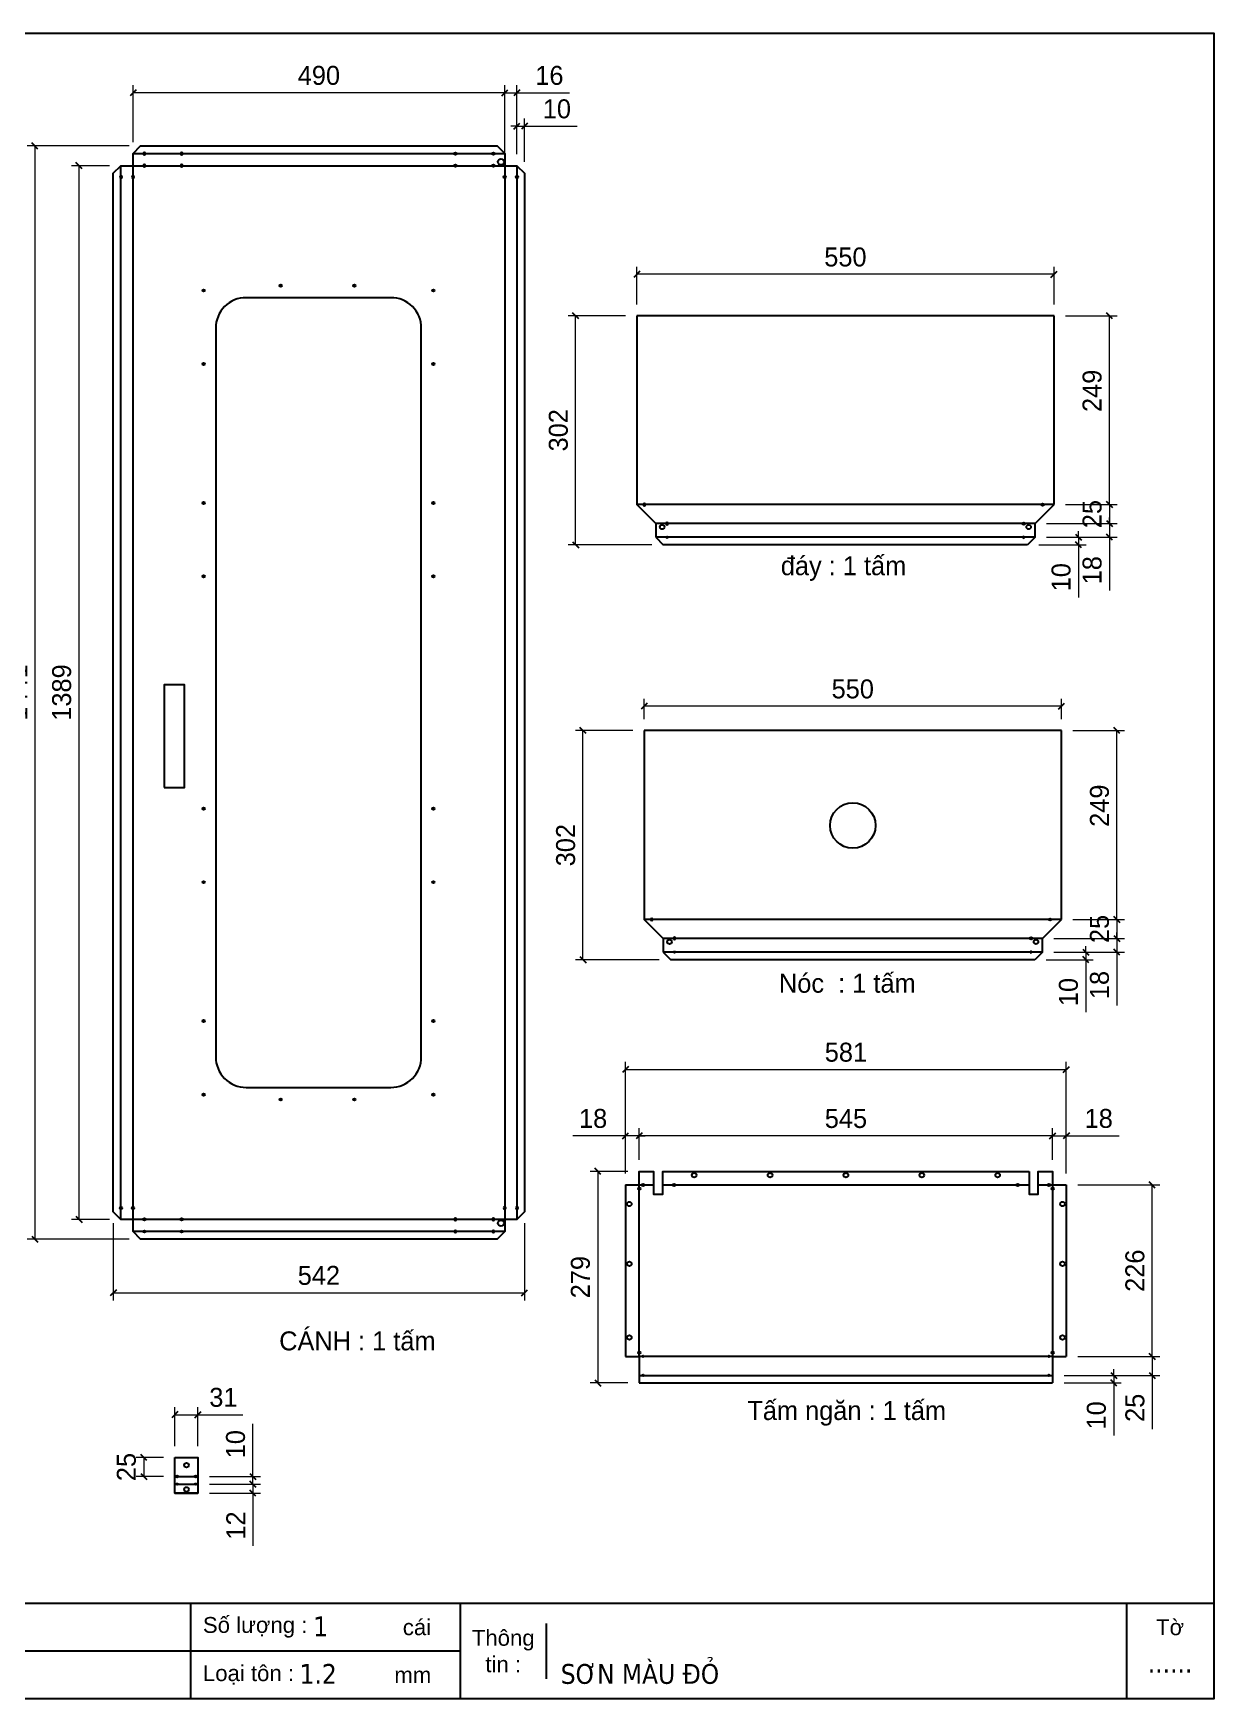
# Model space of a CAD drawing. Header units: millimetres. Extents: x 0 to 3105, y 0 to 2195.
# Drawn here: x 1549 to 3105, y 0 to 2195 of the extents above; entities that cross this region are included whole.
import ezdxf
from ezdxf.enums import TextEntityAlignment as Align

# ---------------------------------------------------------------- set-up
doc = ezdxf.new("R2010")
doc.units = ezdxf.units.MM
doc.layers.add('CNC', color=7, linetype='Continuous')
doc.layers.add('DIM', color=253, linetype='Continuous')
doc.styles.add('Arial', font='arial.ttf')
doc.styles.add('Tahoma (Input Text)', font='tahoma.ttf')
doc.dimstyles.new('Dim-25', dxfattribs={"dimtxt": 25, "dimasz": 8, "dimexe": 10, "dimexo": 15, "dimgap": 10, "dimtad": 1, "dimdec": 0, "dimtxsty": 'Standard', "dimblk": 'OBLIQUE', "dimcen": 10, "dimclrd": 5, "dimclre": 5, "dimclrt": 3, "dimazin": 3, "dimtfac": 1, "dimtdec": 0, "dimtmove": 0, "dimatfit": 3, "dimldrblk": 'OBLIQUE', "dimlwd": 9, "dimlwe": 9})

# ---------------------------------------------------------------- blocks, each defined once
blk = doc.blocks.new('*D13')
at = {"color": 0, "linetype": 'ByBlock', "lineweight": -2}
for p, q in [((2358.2, 1312.3), (2350.2, 1304.3)), ((2900.2, 1304.3), (2908.2, 1312.3))]:
    blk.add_line(p, q, dxfattribs=at)
at = {"layer": 'Defpoints', "color": 0, "transparency": 16777216}
for p in [(2354.2, 1308.3), (2354.2, 1276.2), (2904.2, 1276.2)]:
    blk.add_point(p, dxfattribs=at)
at = {"layer": 'DIM', "color": 5, "lineweight": 9, "transparency": 16777216}
for p, q in [((2354.2, 1291.2), (2354.2, 1318.3)), ((2904.2, 1291.2), (2904.2, 1318.3)), ((2904.2, 1308.3), (2354.2, 1308.3))]:
    blk.add_line(p, q, dxfattribs=at)
at = {"layer": 'DIM', "color": 3, "transparency": 16777216, "insert": (2629.2, 1331), "char_height": 25, "attachment_point": 5}
blk.add_mtext('550', dxfattribs=at)
blk = doc.blocks.new('_Oblique')
at = {"color": 0, "linetype": 'ByBlock', "lineweight": -2}
blk.add_line((-0.5, -0.5), (0.5, 0.5), dxfattribs=at)
blk = doc.blocks.new('*D14')
at = {"color": 0, "linetype": 'ByBlock', "lineweight": -2}
for p, q in [((2981.3, 1272.2), (2973.3, 1280.2)), ((2973.3, 1031.2), (2981.3, 1023.2))]:
    blk.add_line(p, q, dxfattribs=at)
at = {"layer": 'Defpoints', "color": 0, "transparency": 16777216}
for p in [(2904.2, 1276.2), (2977.3, 1276.2), (2904.2, 1027.2)]:
    blk.add_point(p, dxfattribs=at)
at = {"layer": 'DIM', "color": 5, "lineweight": 9, "transparency": 16777216}
for p, q in [((2919.2, 1276.2), (2987.3, 1276.2)), ((2977.3, 1027.2), (2977.3, 1276.2)), ((2919.2, 1027.2), (2987.3, 1027.2))]:
    blk.add_line(p, q, dxfattribs=at)
at = {"layer": 'DIM', "color": 3, "transparency": 16777216, "insert": (2954.5, 1177.2), "char_height": 25, "attachment_point": 5, "rotation": 90}
blk.add_mtext('249', dxfattribs=at)
blk = doc.blocks.new('*D15')
at = {"color": 0, "linetype": 'ByBlock', "lineweight": -2}
for p, q in [((2277.6, 1272.2), (2269.6, 1280.2)), ((2269.6, 978.2), (2277.6, 970.2))]:
    blk.add_line(p, q, dxfattribs=at)
at = {"layer": 'Defpoints', "color": 0, "transparency": 16777216}
for p in [(2273.6, 1276.2), (2354.2, 1276.2), (2389.2, 974.2)]:
    blk.add_point(p, dxfattribs=at)
at = {"layer": 'DIM', "color": 5, "lineweight": 9, "transparency": 16777216}
for p, q in [((2339.2, 1276.2), (2263.6, 1276.2)), ((2273.6, 974.2), (2273.6, 1276.2)), ((2374.2, 974.2), (2263.6, 974.2))]:
    blk.add_line(p, q, dxfattribs=at)
at = {"layer": 'DIM', "color": 3, "transparency": 16777216, "insert": (2250.8, 1125.2), "char_height": 25, "attachment_point": 5, "rotation": 90}
blk.add_mtext('302', dxfattribs=at)
blk = doc.blocks.new('*D16')
at = {"color": 0, "linetype": 'ByBlock', "lineweight": -2}
for p, q in [((2981.3, 1023.2), (2973.3, 1031.2)), ((2973.3, 1006.2), (2981.3, 998.2))]:
    blk.add_line(p, q, dxfattribs=at)
at = {"layer": 'Defpoints', "color": 0, "transparency": 16777216}
for p in [(2904.2, 1027.2), (2879.2, 1002.2), (2977.3, 1002.2)]:
    blk.add_point(p, dxfattribs=at)
at = {"layer": 'DIM', "color": 5, "lineweight": 9, "transparency": 16777216}
for p, q in [((2919.2, 1027.2), (2987.3, 1027.2)), ((2977.3, 1027.2), (2977.3, 1002.2)), ((2894.2, 1002.2), (2987.3, 1002.2))]:
    blk.add_line(p, q, dxfattribs=at)
at = {"layer": 'DIM', "color": 3, "transparency": 16777216, "insert": (2954.5, 1014.7), "char_height": 25, "attachment_point": 5, "rotation": 90}
blk.add_mtext('25', dxfattribs=at)
blk = doc.blocks.new('*D17')
at = {"color": 0, "linetype": 'ByBlock', "lineweight": -2}
for p, q in [((2973.3, 1006.2), (2981.3, 998.2)), ((2981.3, 980.2), (2973.3, 988.2))]:
    blk.add_line(p, q, dxfattribs=at)
at = {"layer": 'Defpoints', "color": 0, "transparency": 16777216}
for p in [(2879.2, 1002.2), (2879.2, 984.2), (2977.3, 984.2)]:
    blk.add_point(p, dxfattribs=at)
at = {"layer": 'DIM', "color": 5, "lineweight": 9, "transparency": 16777216}
for p, q in [((2977.3, 1002.2), (2977.3, 1010.2)), ((2894.2, 1002.2), (2987.3, 1002.2)), ((2977.3, 1002.2), (2977.3, 984.2)), ((2894.2, 984.2), (2987.3, 984.2)), ((2977.3, 984.2), (2977.3, 914))]:
    blk.add_line(p, q, dxfattribs=at)
at = {"layer": 'DIM', "color": 3, "transparency": 16777216, "insert": (2954.5, 940.8), "char_height": 25, "attachment_point": 5, "rotation": 90}
blk.add_mtext('18', dxfattribs=at)
blk = doc.blocks.new('*D18')
at = {"color": 0, "linetype": 'ByBlock', "lineweight": -2}
for p, q in [((2932.3, 988.2), (2940.3, 980.2)), ((2940.3, 970.2), (2932.3, 978.2))]:
    blk.add_line(p, q, dxfattribs=at)
at = {"layer": 'Defpoints', "color": 0, "transparency": 16777216}
for p in [(2869.2, 974.2), (2879.2, 984.2), (2936.3, 974.2)]:
    blk.add_point(p, dxfattribs=at)
at = {"layer": 'DIM', "color": 5, "lineweight": 9, "transparency": 16777216}
for p, q in [((2936.3, 984.2), (2936.3, 992.2)), ((2884.2, 974.2), (2946.3, 974.2)), ((2894.2, 984.2), (2946.3, 984.2)), ((2936.3, 984.2), (2936.3, 974.2)), ((2936.3, 974.2), (2936.3, 904.9))]:
    blk.add_line(p, q, dxfattribs=at)
at = {"layer": 'DIM', "color": 3, "transparency": 16777216, "insert": (2913.6, 931.6), "char_height": 25, "attachment_point": 5, "rotation": 90}
blk.add_mtext('10', dxfattribs=at)
blk = doc.blocks.new('f3daunguoc')
at = {"layer": 'CNC', "color": 2, "lineweight": -3}
blk.add_circle((0, 0), 1.5, dxfattribs=at)
blk = doc.blocks.new('f2dauxuoi')
at = {"layer": 'CNC', "color": 2, "lineweight": -3}
blk.add_circle((0, 0), 1, dxfattribs=at)
blk = doc.blocks.new('*D20')
at = {"color": 0, "linetype": 'ByBlock', "lineweight": -2}
for p, q in [((2348.5, 1881.7), (2340.5, 1873.7)), ((2890.5, 1873.7), (2898.5, 1881.7))]:
    blk.add_line(p, q, dxfattribs=at)
at = {"layer": 'Defpoints', "color": 0, "transparency": 16777216}
for p in [(2344.5, 1877.7), (2344.5, 1823.1), (2894.5, 1823.1)]:
    blk.add_point(p, dxfattribs=at)
at = {"layer": 'DIM', "color": 5, "lineweight": 9, "transparency": 16777216}
for p, q in [((2344.5, 1838.1), (2344.5, 1887.7)), ((2894.5, 1877.7), (2344.5, 1877.7)), ((2894.5, 1838.1), (2894.5, 1887.7))]:
    blk.add_line(p, q, dxfattribs=at)
at = {"layer": 'DIM', "color": 3, "transparency": 16777216, "insert": (2619.5, 1900.4), "char_height": 25, "attachment_point": 5}
blk.add_mtext('550', dxfattribs=at)
blk = doc.blocks.new('*D21')
at = {"color": 0, "linetype": 'ByBlock', "lineweight": -2}
for p, q in [((2971.6, 1819.1), (2963.6, 1827.1)), ((2963.6, 1578.1), (2971.6, 1570.1))]:
    blk.add_line(p, q, dxfattribs=at)
at = {"layer": 'Defpoints', "color": 0, "transparency": 16777216}
for p in [(2894.5, 1823.1), (2967.6, 1823.1), (2894.5, 1574.1)]:
    blk.add_point(p, dxfattribs=at)
at = {"layer": 'DIM', "color": 5, "lineweight": 9, "transparency": 16777216}
for p, q in [((2909.5, 1823.1), (2977.6, 1823.1)), ((2967.6, 1574.1), (2967.6, 1823.1)), ((2909.5, 1574.1), (2977.6, 1574.1))]:
    blk.add_line(p, q, dxfattribs=at)
at = {"layer": 'DIM', "color": 3, "transparency": 16777216, "insert": (2944.8, 1724.1), "char_height": 25, "attachment_point": 5, "rotation": 90}
blk.add_mtext('249', dxfattribs=at)
blk = doc.blocks.new('*D22')
at = {"color": 0, "linetype": 'ByBlock', "lineweight": -2}
for p, q in [((2267.9, 1819.1), (2259.9, 1827.1)), ((2259.9, 1525.1), (2267.9, 1517.1))]:
    blk.add_line(p, q, dxfattribs=at)
at = {"layer": 'Defpoints', "color": 0, "transparency": 16777216}
for p in [(2263.9, 1823.1), (2344.5, 1823.1), (2379.5, 1521.1)]:
    blk.add_point(p, dxfattribs=at)
at = {"layer": 'DIM', "color": 5, "lineweight": 9, "transparency": 16777216}
for p, q in [((2329.5, 1823.1), (2253.9, 1823.1)), ((2263.9, 1521.1), (2263.9, 1823.1)), ((2364.5, 1521.1), (2253.9, 1521.1))]:
    blk.add_line(p, q, dxfattribs=at)
at = {"layer": 'DIM', "color": 3, "transparency": 16777216, "insert": (2241.2, 1672.1), "char_height": 25, "attachment_point": 5, "rotation": 90}
blk.add_mtext('302', dxfattribs=at)
blk = doc.blocks.new('*D23')
at = {"color": 0, "linetype": 'ByBlock', "lineweight": -2}
for p, q in [((2971.6, 1570.1), (2963.6, 1578.1)), ((2963.6, 1553.1), (2971.6, 1545.1))]:
    blk.add_line(p, q, dxfattribs=at)
at = {"layer": 'Defpoints', "color": 0, "transparency": 16777216}
for p in [(2894.5, 1574.1), (2869.5, 1549.1), (2967.6, 1549.1)]:
    blk.add_point(p, dxfattribs=at)
at = {"layer": 'DIM', "color": 5, "lineweight": 9, "transparency": 16777216}
for p, q in [((2909.5, 1574.1), (2977.6, 1574.1)), ((2967.6, 1574.1), (2967.6, 1549.1)), ((2884.5, 1549.1), (2977.6, 1549.1))]:
    blk.add_line(p, q, dxfattribs=at)
at = {"layer": 'DIM', "color": 3, "transparency": 16777216, "insert": (2944.8, 1561.6), "char_height": 25, "attachment_point": 5, "rotation": 90}
blk.add_mtext('25', dxfattribs=at)
blk = doc.blocks.new('*D24')
at = {"color": 0, "linetype": 'ByBlock', "lineweight": -2}
for p, q in [((2963.6, 1553.1), (2971.6, 1545.1)), ((2971.6, 1527.1), (2963.6, 1535.1))]:
    blk.add_line(p, q, dxfattribs=at)
at = {"layer": 'Defpoints', "color": 0, "transparency": 16777216}
for p in [(2869.5, 1549.1), (2869.5, 1531.1), (2967.6, 1531.1)]:
    blk.add_point(p, dxfattribs=at)
at = {"layer": 'DIM', "color": 5, "lineweight": 9, "transparency": 16777216}
for p, q in [((2884.5, 1549.1), (2977.6, 1549.1)), ((2967.6, 1549.1), (2967.6, 1557.1)), ((2967.6, 1549.1), (2967.6, 1531.1)), ((2884.5, 1531.1), (2977.6, 1531.1)), ((2967.6, 1531.1), (2967.6, 1460.9))]:
    blk.add_line(p, q, dxfattribs=at)
at = {"layer": 'DIM', "color": 3, "transparency": 16777216, "insert": (2944.8, 1487.6), "char_height": 25, "attachment_point": 5, "rotation": 90}
blk.add_mtext('18', dxfattribs=at)
blk = doc.blocks.new('*D25')
at = {"color": 0, "linetype": 'ByBlock', "lineweight": -2}
for p, q in [((2922.7, 1535.1), (2930.7, 1527.1)), ((2930.7, 1517.1), (2922.7, 1525.1))]:
    blk.add_line(p, q, dxfattribs=at)
at = {"layer": 'Defpoints', "color": 0, "transparency": 16777216}
for p in [(2859.5, 1521.1), (2869.5, 1531.1), (2926.7, 1521.1)]:
    blk.add_point(p, dxfattribs=at)
at = {"layer": 'DIM', "color": 5, "lineweight": 9, "transparency": 16777216}
for p, q in [((2926.7, 1531.1), (2926.7, 1539.1)), ((2874.5, 1521.1), (2936.7, 1521.1)), ((2884.5, 1531.1), (2936.7, 1531.1)), ((2926.7, 1531.1), (2926.7, 1521.1)), ((2926.7, 1521.1), (2926.7, 1451.7))]:
    blk.add_line(p, q, dxfattribs=at)
at = {"layer": 'DIM', "color": 3, "transparency": 16777216, "insert": (2903.9, 1478.4), "char_height": 25, "attachment_point": 5, "rotation": 90}
blk.add_mtext('10', dxfattribs=at)
blk = doc.blocks.new('*D26')
at = {"color": 0, "linetype": 'ByBlock', "lineweight": -2}
for p, q in [((2888.7, 738), (2896.7, 746)), ((2914.7, 746), (2906.7, 738))]:
    blk.add_line(p, q, dxfattribs=at)
at = {"layer": 'Defpoints', "color": 0, "transparency": 16777216}
for p in [(2910.7, 742), (2892.7, 695.2), (2910.7, 677.2)]:
    blk.add_point(p, dxfattribs=at)
at = {"layer": 'DIM', "color": 5, "lineweight": 9, "transparency": 16777216}
for p, q in [((2892.7, 710.2), (2892.7, 752)), ((2910.7, 692.2), (2910.7, 752)), ((2892.7, 742), (2884.7, 742)), ((2892.7, 742), (2910.7, 742)), ((2910.7, 742), (2980.2, 742))]:
    blk.add_line(p, q, dxfattribs=at)
at = {"layer": 'DIM', "color": 3, "transparency": 16777216, "insert": (2953.4, 764.8), "char_height": 25, "attachment_point": 5}
blk.add_mtext('18', dxfattribs=at)
blk = doc.blocks.new('*D27')
at = {"color": 0, "linetype": 'ByBlock', "lineweight": -2}
for p, q in [((2351.7, 746), (2343.7, 738)), ((2888.7, 738), (2896.7, 746))]:
    blk.add_line(p, q, dxfattribs=at)
at = {"layer": 'Defpoints', "color": 0, "transparency": 16777216}
for p in [(2347.7, 742), (2347.7, 695.2), (2892.7, 695.2)]:
    blk.add_point(p, dxfattribs=at)
at = {"layer": 'DIM', "color": 5, "lineweight": 9, "transparency": 16777216}
for p, q in [((2347.7, 710.2), (2347.7, 752)), ((2892.7, 710.2), (2892.7, 752)), ((2892.7, 742), (2347.7, 742))]:
    blk.add_line(p, q, dxfattribs=at)
at = {"layer": 'DIM', "color": 3, "transparency": 16777216, "insert": (2620.2, 764.7), "char_height": 25, "attachment_point": 5}
blk.add_mtext('545', dxfattribs=at)
blk = doc.blocks.new('*D28')
at = {"color": 0, "linetype": 'ByBlock', "lineweight": -2}
for p, q in [((2325.7, 738), (2333.7, 746)), ((2351.7, 746), (2343.7, 738))]:
    blk.add_line(p, q, dxfattribs=at)
at = {"layer": 'Defpoints', "color": 0, "transparency": 16777216}
for p in [(2329.7, 742), (2347.7, 695.2), (2329.7, 677.2)]:
    blk.add_point(p, dxfattribs=at)
at = {"layer": 'DIM', "color": 5, "lineweight": 9, "transparency": 16777216}
for p, q in [((2329.7, 692.2), (2329.7, 752)), ((2347.7, 710.2), (2347.7, 752)), ((2329.7, 742), (2260.1, 742)), ((2347.7, 742), (2329.7, 742)), ((2347.7, 742), (2355.7, 742))]:
    blk.add_line(p, q, dxfattribs=at)
at = {"layer": 'DIM', "color": 3, "transparency": 16777216, "insert": (2286.9, 764.8), "char_height": 25, "attachment_point": 5}
blk.add_mtext('18', dxfattribs=at)
blk = doc.blocks.new('*D29')
at = {"color": 0, "linetype": 'ByBlock', "lineweight": -2}
for p, q in [((2969.2, 430.2), (2977.2, 422.2)), ((2977.2, 412.2), (2969.2, 420.2))]:
    blk.add_line(p, q, dxfattribs=at)
at = {"layer": 'Defpoints', "color": 0, "ltscale": 3, "transparency": 16777216}
for p in [(2892.7, 426.2), (2973.2, 426.2), (2892.7, 416.2)]:
    blk.add_point(p, dxfattribs=at)
at = {"layer": 'DIM', "color": 5, "lineweight": 9, "ltscale": 3, "transparency": 16777216}
for p, q in [((2907.7, 426.2), (2983.2, 426.2)), ((2973.2, 426.2), (2973.2, 434.2)), ((2973.2, 426.2), (2973.2, 416.2)), ((2907.7, 416.2), (2983.2, 416.2)), ((2973.2, 416.2), (2973.2, 346.8))]:
    blk.add_line(p, q, dxfattribs=at)
at = {"layer": 'DIM', "color": 3, "ltscale": 3, "transparency": 16777216, "insert": (2950.4, 373.5), "char_height": 25, "attachment_point": 5, "rotation": 90}
blk.add_mtext('10', dxfattribs=at)
blk = doc.blocks.new('*D30')
at = {"color": 0, "linetype": 'ByBlock', "lineweight": -2}
for p, q in [((3027.9, 447.2), (3019.9, 455.2)), ((3019.9, 430.2), (3027.9, 422.2))]:
    blk.add_line(p, q, dxfattribs=at)
at = {"layer": 'Defpoints', "color": 0, "ltscale": 3, "transparency": 16777216}
for p in [(2910.7, 451.2), (3023.9, 451.2), (2892.7, 426.2)]:
    blk.add_point(p, dxfattribs=at)
at = {"layer": 'DIM', "color": 5, "lineweight": 9, "ltscale": 3, "transparency": 16777216}
for p, q in [((2925.7, 451.2), (3033.9, 451.2)), ((3023.9, 451.2), (3023.9, 426.2)), ((2907.7, 426.2), (3033.9, 426.2)), ((3023.9, 426.2), (3023.9, 355.2))]:
    blk.add_line(p, q, dxfattribs=at)
at = {"layer": 'DIM', "color": 3, "ltscale": 3, "transparency": 16777216, "insert": (3001.2, 383.4), "char_height": 25, "attachment_point": 5, "rotation": 90}
blk.add_mtext('25', dxfattribs=at)
blk = doc.blocks.new('*D31')
at = {"color": 0, "linetype": 'ByBlock', "lineweight": -2}
for p, q in [((3027.9, 673.2), (3019.9, 681.2)), ((3019.9, 455.2), (3027.9, 447.2))]:
    blk.add_line(p, q, dxfattribs=at)
at = {"layer": 'Defpoints', "color": 0, "ltscale": 3, "transparency": 16777216}
for p in [(2910.7, 677.2), (3023.9, 677.2), (2910.7, 451.2)]:
    blk.add_point(p, dxfattribs=at)
at = {"layer": 'DIM', "color": 5, "lineweight": 9, "ltscale": 3, "transparency": 16777216}
for p, q in [((2925.7, 677.2), (3033.9, 677.2)), ((3023.9, 451.2), (3023.9, 677.2)), ((2925.7, 451.2), (3033.9, 451.2))]:
    blk.add_line(p, q, dxfattribs=at)
at = {"layer": 'DIM', "color": 3, "ltscale": 3, "transparency": 16777216, "insert": (3001.2, 564.2), "char_height": 25, "attachment_point": 5, "rotation": 90}
blk.add_mtext('226', dxfattribs=at)
blk = doc.blocks.new('*D32')
at = {"color": 0, "linetype": 'ByBlock', "lineweight": -2}
for p, q in [((2297.1, 691.2), (2289.1, 699.2)), ((2289.1, 420.2), (2297.1, 412.2))]:
    blk.add_line(p, q, dxfattribs=at)
at = {"layer": 'Defpoints', "color": 0, "ltscale": 3, "transparency": 16777216}
for p in [(2347.7, 695.2), (2293.1, 416.2), (2347.7, 416.2)]:
    blk.add_point(p, dxfattribs=at)
at = {"layer": 'DIM', "color": 5, "lineweight": 9, "ltscale": 3, "transparency": 16777216}
for p, q in [((2332.7, 695.2), (2283.1, 695.2)), ((2293.1, 695.2), (2293.1, 416.2)), ((2332.7, 416.2), (2283.1, 416.2))]:
    blk.add_line(p, q, dxfattribs=at)
at = {"layer": 'DIM', "color": 3, "ltscale": 3, "transparency": 16777216, "insert": (2270.3, 555.7), "char_height": 25, "attachment_point": 5, "rotation": 90}
blk.add_mtext('279', dxfattribs=at)
blk = doc.blocks.new('*D33')
at = {"color": 0, "linetype": 'ByBlock', "lineweight": -2}
for p, q in [((2333.7, 833.4), (2325.7, 825.4)), ((2906.7, 825.4), (2914.7, 833.4))]:
    blk.add_line(p, q, dxfattribs=at)
at = {"layer": 'Defpoints', "color": 0, "ltscale": 3, "transparency": 16777216}
for p in [(2910.7, 829.4), (2329.7, 677.2), (2910.7, 677.2)]:
    blk.add_point(p, dxfattribs=at)
at = {"layer": 'DIM', "color": 5, "lineweight": 9, "ltscale": 3, "transparency": 16777216}
for p, q in [((2329.7, 692.2), (2329.7, 839.4)), ((2910.7, 692.2), (2910.7, 839.4)), ((2329.7, 829.4), (2910.7, 829.4))]:
    blk.add_line(p, q, dxfattribs=at)
at = {"layer": 'DIM', "color": 3, "ltscale": 3, "transparency": 16777216, "insert": (2620.2, 852.1), "char_height": 25, "attachment_point": 5}
blk.add_mtext('581', dxfattribs=at)
blk = doc.blocks.new('*D34')
at = {"color": 0, "linetype": 'ByBlock', "lineweight": -2}
for p, q in [((1658.5, 539.1), (1650.5, 531.1)), ((2192.5, 531.1), (2200.5, 539.1))]:
    blk.add_line(p, q, dxfattribs=at)
at = {"layer": 'Defpoints', "color": 0, "transparency": 16777216}
for p in [(1654.5, 641.9), (2196.5, 641.9), (2196.5, 535.1)]:
    blk.add_point(p, dxfattribs=at)
at = {"layer": 'DIM', "color": 5, "lineweight": 9, "transparency": 16777216}
for p, q in [((1654.5, 626.9), (1654.5, 525.1)), ((2196.5, 626.9), (2196.5, 525.1)), ((1654.5, 535.1), (2196.5, 535.1))]:
    blk.add_line(p, q, dxfattribs=at)
at = {"layer": 'DIM', "color": 3, "transparency": 16777216, "insert": (1925.5, 557.9), "char_height": 25, "attachment_point": 5}
blk.add_mtext('542', dxfattribs=at)
blk = doc.blocks.new('*D35')
at = {"color": 0, "linetype": 'ByBlock', "lineweight": -2}
for p, q in [((2182.5, 2069), (2190.5, 2077)), ((2200.5, 2077), (2192.5, 2069))]:
    blk.add_line(p, q, dxfattribs=at)
at = {"layer": 'Defpoints', "color": 0, "transparency": 16777216}
for p in [(2196.5, 2073), (2186.5, 2020.9), (2196.5, 2010.9)]:
    blk.add_point(p, dxfattribs=at)
at = {"layer": 'DIM', "color": 5, "lineweight": 9, "transparency": 16777216}
for p, q in [((2186.5, 2073), (2178.5, 2073)), ((2186.5, 2035.9), (2186.5, 2083)), ((2186.5, 2073), (2196.5, 2073)), ((2196.5, 2025.9), (2196.5, 2083)), ((2196.5, 2073), (2265.9, 2073))]:
    blk.add_line(p, q, dxfattribs=at)
at = {"layer": 'DIM', "color": 3, "transparency": 16777216, "insert": (2239.2, 2095.7), "char_height": 25, "attachment_point": 5}
blk.add_mtext('10', dxfattribs=at)
blk = doc.blocks.new('*D36')
at = {"color": 0, "linetype": 'ByBlock', "lineweight": -2}
for p, q in [((2166.5, 2113), (2174.5, 2121)), ((2190.5, 2121), (2182.5, 2113))]:
    blk.add_line(p, q, dxfattribs=at)
at = {"layer": 'Defpoints', "color": 0, "transparency": 16777216}
for p in [(2186.5, 2117), (2170.5, 2020.9), (2186.5, 2020.9)]:
    blk.add_point(p, dxfattribs=at)
at = {"layer": 'DIM', "color": 5, "lineweight": 9, "transparency": 16777216}
for p, q in [((2170.5, 2117), (2162.5, 2117)), ((2170.5, 2035.9), (2170.5, 2127)), ((2170.5, 2117), (2186.5, 2117)), ((2186.5, 2035.9), (2186.5, 2127)), ((2186.5, 2117), (2256, 2117))]:
    blk.add_line(p, q, dxfattribs=at)
at = {"layer": 'DIM', "color": 3, "transparency": 16777216, "insert": (2229.3, 2139.8), "char_height": 25, "attachment_point": 5}
blk.add_mtext('16', dxfattribs=at)
blk = doc.blocks.new('*D37')
at = {"color": 0, "linetype": 'ByBlock', "lineweight": -2}
for p, q in [((1684.5, 2121), (1676.5, 2113)), ((2166.5, 2113), (2174.5, 2121))]:
    blk.add_line(p, q, dxfattribs=at)
at = {"layer": 'Defpoints', "color": 0, "transparency": 16777216}
for p in [(1680.5, 2117), (1680.5, 2036.9), (2170.5, 2036.9)]:
    blk.add_point(p, dxfattribs=at)
at = {"layer": 'DIM', "color": 5, "lineweight": 9, "transparency": 16777216}
for p, q in [((1680.5, 2051.9), (1680.5, 2127)), ((2170.5, 2117), (1680.5, 2117)), ((2170.5, 2051.9), (2170.5, 2127))]:
    blk.add_line(p, q, dxfattribs=at)
at = {"layer": 'DIM', "color": 3, "transparency": 16777216, "insert": (1925.5, 2139.8), "char_height": 25, "attachment_point": 5}
blk.add_mtext('490', dxfattribs=at)
blk = doc.blocks.new('*D38')
at = {"color": 0, "linetype": 'ByBlock', "lineweight": -2}
for p, q in [((1555.1, 2042.9), (1547.1, 2050.9)), ((1547.1, 609.9), (1555.1, 601.9))]:
    blk.add_line(p, q, dxfattribs=at)
at = {"layer": 'Defpoints', "color": 0, "transparency": 16777216}
for p in [(1690.5, 2046.9), (1551.1, 605.9), (1690.5, 605.9)]:
    blk.add_point(p, dxfattribs=at)
at = {"layer": 'DIM', "color": 5, "lineweight": 9, "transparency": 16777216}
for p, q in [((1675.5, 2046.9), (1541.1, 2046.9)), ((1551.1, 2046.9), (1551.1, 605.9)), ((1675.5, 605.9), (1541.1, 605.9))]:
    blk.add_line(p, q, dxfattribs=at)
at = {"layer": 'DIM', "color": 3, "transparency": 16777216, "insert": (1528.6, 1326.4), "char_height": 25, "attachment_point": 5, "rotation": 90}
blk.add_mtext('1441', dxfattribs=at)
blk = doc.blocks.new('*D39')
at = {"color": 0, "linetype": 'ByBlock', "lineweight": -2}
for p, q in [((1613.3, 2016.9), (1605.3, 2024.9)), ((1605.3, 635.9), (1613.3, 627.9))]:
    blk.add_line(p, q, dxfattribs=at)
at = {"layer": 'Defpoints', "color": 0, "transparency": 16777216}
for p in [(1609.3, 2020.9), (1664.5, 2020.9), (1664.5, 631.9)]:
    blk.add_point(p, dxfattribs=at)
at = {"layer": 'DIM', "color": 5, "lineweight": 9, "transparency": 16777216}
for p, q in [((1649.5, 2020.9), (1599.3, 2020.9)), ((1609.3, 631.9), (1609.3, 2020.9)), ((1649.5, 631.9), (1599.3, 631.9))]:
    blk.add_line(p, q, dxfattribs=at)
at = {"layer": 'DIM', "color": 3, "transparency": 16777216, "insert": (1586.5, 1326.4), "char_height": 25, "attachment_point": 5, "rotation": 90}
blk.add_mtext('1389', dxfattribs=at)
blk = doc.blocks.new('*D44')
at = {"color": 0, "linetype": 'ByBlock', "lineweight": -2}
for p, q in [((1739.6, 378.4), (1731.6, 370.4)), ((1762.1, 370.4), (1770.1, 378.4))]:
    blk.add_line(p, q, dxfattribs=at)
at = {"layer": 'Defpoints', "color": 0, "transparency": 16777216}
for p in [(1766.1, 374.4), (1735.6, 317.9), (1766.1, 317.9)]:
    blk.add_point(p, dxfattribs=at)
at = {"layer": 'DIM', "color": 5, "lineweight": 9, "transparency": 16777216}
for p, q in [((1735.6, 332.9), (1735.6, 384.4)), ((1735.6, 374.4), (1766.1, 374.4)), ((1766.1, 332.9), (1766.1, 384.4)), ((1766.1, 374.4), (1825.1, 374.4))]:
    blk.add_line(p, q, dxfattribs=at)
at = {"layer": 'DIM', "color": 3, "transparency": 16777216, "insert": (1799.6, 397.1), "char_height": 25, "attachment_point": 5}
blk.add_mtext('31', dxfattribs=at)
blk = doc.blocks.new('*D45')
at = {"color": 0, "linetype": 'ByBlock', "lineweight": -2}
for p, q in [((1698.6, 313.9), (1690.6, 321.9)), ((1690.6, 296.9), (1698.6, 288.9))]:
    blk.add_line(p, q, dxfattribs=at)
at = {"layer": 'Defpoints', "color": 0, "transparency": 16777216}
for p in [(1735.6, 317.9), (1694.6, 292.9), (1735.6, 292.9)]:
    blk.add_point(p, dxfattribs=at)
at = {"layer": 'DIM', "color": 5, "lineweight": 9, "transparency": 16777216}
for p, q in [((1720.6, 317.9), (1684.6, 317.9)), ((1694.6, 317.9), (1694.6, 292.9)), ((1720.6, 292.9), (1684.6, 292.9))]:
    blk.add_line(p, q, dxfattribs=at)
at = {"layer": 'DIM', "color": 3, "transparency": 16777216, "insert": (1671.8, 305.4), "char_height": 25, "attachment_point": 5, "rotation": 90}
blk.add_mtext('25', dxfattribs=at)
blk = doc.blocks.new('*D46')
at = {"color": 0, "linetype": 'ByBlock', "lineweight": -2}
for p, q in [((1834.5, 296.9), (1842.5, 288.9)), ((1842.5, 278.9), (1834.5, 286.9))]:
    blk.add_line(p, q, dxfattribs=at)
at = {"layer": 'Defpoints', "color": 0, "transparency": 16777216}
for p in [(1766.1, 292.9), (1766.1, 282.9), (1838.5, 282.9)]:
    blk.add_point(p, dxfattribs=at)
at = {"layer": 'DIM', "color": 5, "lineweight": 9, "transparency": 16777216}
for p, q in [((1838.5, 292.9), (1838.5, 362.2)), ((1781.1, 292.9), (1848.5, 292.9)), ((1838.5, 282.9), (1838.5, 292.9)), ((1781.1, 282.9), (1848.5, 282.9)), ((1838.5, 282.9), (1838.5, 274.9))]:
    blk.add_line(p, q, dxfattribs=at)
at = {"layer": 'DIM', "color": 3, "transparency": 16777216, "insert": (1815.7, 335.5), "char_height": 25, "attachment_point": 5, "rotation": 90}
blk.add_mtext('10', dxfattribs=at)
blk = doc.blocks.new('*D47')
at = {"color": 0, "linetype": 'ByBlock', "lineweight": -2}
for p, q in [((1834.5, 286.9), (1842.5, 278.9)), ((1842.5, 266.9), (1834.5, 274.9))]:
    blk.add_line(p, q, dxfattribs=at)
at = {"layer": 'Defpoints', "color": 0, "transparency": 16777216}
for p in [(1766.1, 282.9), (1766.1, 270.9), (1838.5, 270.9)]:
    blk.add_point(p, dxfattribs=at)
at = {"layer": 'DIM', "color": 5, "lineweight": 9, "transparency": 16777216}
for p, q in [((1838.5, 282.9), (1838.5, 290.9)), ((1781.1, 282.9), (1848.5, 282.9)), ((1781.1, 270.9), (1848.5, 270.9)), ((1838.5, 282.9), (1838.5, 270.9)), ((1838.5, 270.9), (1838.5, 201.7))]:
    blk.add_line(p, q, dxfattribs=at)
at = {"layer": 'DIM', "color": 3, "transparency": 16777216, "insert": (1815.9, 228.3), "char_height": 25, "attachment_point": 5, "rotation": 90}
blk.add_mtext('12', dxfattribs=at)
blk = doc.blocks.new('khungtenAsean2')
at = {"color": 7}
for p, q in [((2970, -1980), (0, -1980)), ((1680, -1980), (1680, -2100)), ((2020, -1980), (2020, -2100)), ((2860, -1980), (2860, -2100)), ((2128.3, -2005), (2128.3, -2075)), ((2020, -2040), (0, -2040))]:
    blk.add_line(p, q, dxfattribs=at)
blk.add_lwpolyline([(0, 0), (2970, 0), (2970, -2100), (0, -2100)], close=True, dxfattribs=at)
at = {"color": 2, "char_height": 20, "style": 'Arial'}
for s, insert, width, attachment_point in [('  Số lượng :', (1680, -2010), 917.634, 4), ('cái', (1947.6, -2010), 917.634, 4), ('Thông\\Ptin :', (2074.2, -2040), 108.311, 5), ('Tờ', (2915, -2010), 110, 5), ('  Loại tôn :', (1680, -2070), 917.634, 4), ('mm', (1936.9, -2070), 917.634, 4)]:
    blk.add_mtext(s, dxfattribs=dict(at, insert=insert, width=width, attachment_point=attachment_point))
at = {"color": 1, "style": 'Tahoma (Input Text)', "flags": 8}
for tag, p in [('#03', (506.6, -2019.3)), ('#01', (137.1, -2021.3)), ('#05', (1106.6, -2021.3)), ('#07', (1834.7, -2021.3)), ('#09', (2146.7, -2021.3)), ('#02', (98.5, -2081.3)), ('#04', (486.1, -2081.3)), ('#06', (1065.3, -2081.3)), ('#08', (1817.4, -2081.3)), ('#10', (2146.7, -2081.3))]:
    blk.add_attdef(tag, p, '', height=25, dxfattribs=at)
blk.add_attdef('#11', text='', height=25, dxfattribs=at).set_placement((2915, -2067.3), align=Align.CENTER)

msp = doc.modelspace()

# ---------------------------------------------------------------- linework, layer by layer
at = {"color": 7}
for p, q in [((2894.5, 1823.1), (2344.5, 1823.1)), ((2344.5, 1823.1), (2344.5, 1823.1)), ((2894.5, 1823.1), (2894.5, 1823.1)), ((2894.5, 1574.1), (2344.5, 1574.1)), ((2369.5, 1549.1), (2344.5, 1574.1)), ((2869.5, 1549.1), (2894.5, 1574.1)), ((2869.5, 1549.1), (2369.5, 1549.1)), ((2869.5, 1531.1), (2369.5, 1531.1)), ((2369.5, 1531.1), (2379.5, 1521.1)), ((2859.5, 1521.1), (2379.5, 1521.1)), ((2869.5, 1531.1), (2859.5, 1521.1)), ((2904.2, 1276.2), (2354.2, 1276.2)), ((2354.2, 1276.2), (2354.2, 1276.2)), ((2904.2, 1276.2), (2904.2, 1276.2)), ((2904.2, 1027.2), (2354.2, 1027.2)), ((2379.2, 1002.2), (2354.2, 1027.2)), ((2879.2, 1002.2), (2904.2, 1027.2)), ((2879.2, 1002.2), (2379.2, 1002.2)), ((2879.2, 984.2), (2379.2, 984.2)), ((2379.2, 984.2), (2389.2, 974.2)), ((2869.2, 974.2), (2389.2, 974.2)), ((2879.2, 984.2), (2869.2, 974.2)), ((2892.7, 695.2), (2892.7, 451.2)), ((2329.7, 677.2), (2329.7, 451.2)), ((2329.7, 677.2), (2347.7, 677.2)), ((2892.7, 677.2), (2910.7, 677.2)), ((2910.7, 677.2), (2910.7, 451.2)), ((2329.7, 451.2), (2347.7, 451.2)), ((2347.7, 451.2), (2347.7, 416.2)), ((2892.7, 451.2), (2892.7, 416.2)), ((2892.7, 451.2), (2910.7, 451.2)), ((2347.7, 426.2), (2892.7, 426.2)), ((2347.7, 416.2), (2892.7, 416.2)), ((1735.6, 317.9), (1766.1, 317.9)), ((1735.6, 292.9), (1766.1, 292.9)), ((1735.6, 282.9), (1766.1, 282.9)), ((1735.6, 270.9), (1766.1, 270.9))]:
    msp.add_line(p, q, dxfattribs=at)
at = {"ltscale": 3}
for p, q in [((2347.7, 677.2), (2366.7, 677.2)), ((2378.7, 677.2), (2861.7, 677.2)), ((2873.7, 677.2), (2892.7, 677.2))]:
    msp.add_line(p, q, dxfattribs=at)
at = {"color": 7}
for points in [[(2196.5, 2010.9), (2196.5, 641.9), (2186.5, 631.9), (2170.5, 631.9), (2170.5, 615.9), (2160.5, 605.9), (1690.5, 605.9), (1680.5, 615.9), (1680.5, 631.9), (1664.5, 631.9), (1654.5, 641.9), (1654.5, 2010.9), (1664.5, 2020.9), (1680.5, 2020.9), (1680.5, 2036.9), (1690.5, 2046.9), (2160.5, 2046.9), (2170.5, 2036.9), (2170.5, 2020.9), (2186.5, 2020.9), (2196.5, 2010.9), (2196.5, 1930.9)], [(1664.5, 631.9), (1664.5, 2020.9)], [(1680.5, 2036.9), (2170.5, 2036.9)], [(2170.5, 2010.9), (2170.5, 631.9), (1680.5, 631.9), (1680.5, 2020.9), (2170.5, 2020.9), (2170.5, 1930.9)], [(2186.5, 2020.9), (2186.5, 1930.9)], [(2186.5, 2010.9), (2186.5, 631.9)], [(2344.5, 1823.1), (2344.5, 1574.1)], [(2894.5, 1574.1), (2894.5, 1823.1)], [(2369.5, 1549.1), (2369.5, 1531.1)], [(2869.5, 1531.1), (2869.5, 1549.1)], [(2354.2, 1276.2), (2354.2, 1027.2)], [(2904.2, 1027.2), (2904.2, 1276.2)], [(2379.2, 1002.2), (2379.2, 984.2)], [(2879.2, 984.2), (2879.2, 1002.2)], [(2170.5, 615.9), (1680.5, 615.9)]]:
    msp.add_lwpolyline(points, dxfattribs=at)
at = {"color": 2}
msp.add_lwpolyline([(1829.5, 805.9), (2020.5, 805.9, 0.414214), (2060.5, 845.9), (2060.5, 1806.9, 0.414214), (2020.5, 1846.9), (1829.5, 1846.9, 0.414214), (1789.5, 1806.9), (1789.5, 845.9, 0.414214)], format="xyb", close=True, dxfattribs=at)
msp.add_lwpolyline([(1721.5, 1201.4), (1748.5, 1201.4), (1748.5, 1336.4), (1721.5, 1336.4)], close=True, dxfattribs=at)
at = {"color": 7}
for points in [[(2861.7, 695.2), (2861.7, 665.2), (2873.7, 665.2), (2873.7, 695.2), (2892.7, 695.2), (2892.7, 451.2), (2347.7, 451.2), (2347.7, 695.2), (2366.7, 695.2), (2366.7, 665.2), (2378.7, 665.2), (2378.7, 695.2)], [(1735.6, 317.9), (1766.1, 317.9), (1766.1, 270.9), (1735.6, 270.9)]]:
    msp.add_lwpolyline(points, close=True, dxfattribs=at)
at = {"color": 2}
for centre, radius in [((2165.5, 2025.9), 4), ((2378, 1544.6), 3), ((2861, 1544.6), 3), ((2387.7, 997.7), 3), ((2870.7, 997.7), 3), ((2165.5, 626.9), 4), ((1750.9, 307.9), 3), ((1738.6, 292.9), 1.5), ((1763.1, 292.9), 1.5), ((1738.6, 282.9), 1), ((1750.9, 275.9), 3), ((1763.1, 282.9), 1)]:
    msp.add_circle(centre, radius, dxfattribs=at)
at = {"color": 2, "ltscale": 3}
for centre, radius in [((1773.5, 1856.4), 1.5), ((1875.2, 1862.9), 1.5), ((1972.2, 1862.9), 1.5), ((2076.5, 1856.4), 1.5), ((1773.5, 1759.4), 1.5), ((2076.5, 1759.4), 1.5), ((1773.5, 1576.4), 1.5), ((2076.5, 1576.4), 1.5), ((1773.5, 1479.4), 1.5), ((2076.5, 1479.4), 1.5), ((1773.5, 1173.4), 1.5), ((2076.5, 1173.4), 1.5), ((2629.2, 1151.2), 30), ((1773.5, 1076.4), 1.5), ((2076.5, 1076.4), 1.5), ((1773.5, 893.4), 1.5), ((2076.5, 893.4), 1.5), ((1773.5, 796.4), 1.5), ((1875.2, 789.9), 1.5), ((1972.2, 789.9), 1.5), ((2076.5, 796.4), 1.5), ((2347.7, 672.2), 1.5), ((2352.7, 677.2), 1.5), ((2393.7, 677.2), 1.5), ((2846.7, 677.2), 1.5), ((2887.7, 677.2), 1.5), ((2892.7, 672.2), 1.5), ((2347.7, 456.2), 1.5), ((2352.7, 451.2), 1), ((2887.7, 451.2), 1), ((2892.7, 456.2), 1.5), ((2352.7, 426.2), 1), ((2887.7, 426.2), 1)]:
    msp.add_circle(centre, radius, dxfattribs=at)
at = {"color": 7}
for centre in [(2420.2, 690.2), (2520.2, 690.2), (2620.2, 690.2), (2720.2, 690.2), (2820.2, 690.2), (2334.7, 652.2), (2905.7, 652.2), (2334.7, 573.2), (2905.7, 573.2), (2334.7, 476.2), (2905.7, 476.2)]:
    msp.add_circle(centre, 3, dxfattribs=at)

# ---------------------------------------------------------------- block references
ref = msp.add_blockref('khungtenAsean2', (0, 2195.4), dxfattribs=dict(at, xscale=1.04544000000169, yscale=1.04544000000169, zscale=1.04544000000169))
ref.add_attrib('#11', '......', dxfattribs={"color": 1, "height": 26.14, "style": 'Tahoma (Input Text)'}).set_placement((3047.5, 34.1), align=Align.CENTER)
ref.add_attrib('#10', 'SƠN MÀU ĐỎ', (2244.3, 19.6), dxfattribs={"color": 1, "height": 26.14, "style": 'Tahoma (Input Text)'})
ref.add_attrib('#08', '1.2', (1900, 19.6), dxfattribs={"color": 1, "height": 26.14, "style": 'Tahoma (Input Text)'})
ref.add_attrib('#07', '1', (1918, 82.3), dxfattribs={"color": 1, "height": 26.1, "style": 'Tahoma (Input Text)'})
at = {"lineweight": -3, "xscale": -1}
for name, p, rotation in [('f3daunguoc', (1695.5, 2036.9), 180), ('f3daunguoc', (1695.5, 2020.9), 180), ('f3daunguoc', (1744.5, 2036.9), 180), ('f3daunguoc', (1744.5, 2020.9), 180), ('f3daunguoc', (1664.5, 2005.9), 180), ('f3daunguoc', (1680.5, 2005.9), 180), ('f3daunguoc', (2354.5, 1574.1), 270), ('f3daunguoc', (2384.5, 1549.1), 270), ('f2dauxuoi', (2854.5, 1531.1), 270), ('f3daunguoc', (2364.2, 1027.2), 270), ('f3daunguoc', (2394.2, 1002.2), 270), ('f2dauxuoi', (2864.2, 984.2), 270)]:
    msp.add_blockref(name, p, dxfattribs=dict(at, rotation=rotation))
at = {"lineweight": -3}
for name, p, rotation in [('f3daunguoc', (2105.5, 2036.9), 180), ('f3daunguoc', (2105.5, 2020.9), 180), ('f3daunguoc', (2155.5, 2036.9), 180), ('f3daunguoc', (2155.5, 2020.9), 180), ('f3daunguoc', (2170.5, 2005.9), 180), ('f3daunguoc', (2186.5, 2005.9), 180), ('f3daunguoc', (2879.5, 1574.1), 90), ('f3daunguoc', (2854.5, 1549.1), 90), ('f2dauxuoi', (2384.5, 1531.1), 90), ('f3daunguoc', (2889.2, 1027.2), 90), ('f3daunguoc', (2864.2, 1002.2), 90), ('f2dauxuoi', (2394.2, 984.2), 90)]:
    msp.add_blockref(name, p, dxfattribs=dict(at, rotation=rotation))
for p in [(1664.5, 646.9), (1680.5, 646.9), (1695.5, 631.9), (1695.5, 615.9), (1744.5, 631.9), (1744.5, 615.9)]:
    msp.add_blockref('f3daunguoc', p, dxfattribs=at)
at = {"lineweight": -3, "xscale": -1}
for p in [(2170.5, 646.9), (2186.5, 646.9), (2105.5, 631.9), (2105.5, 615.9), (2155.5, 631.9), (2155.5, 615.9)]:
    msp.add_blockref('f3daunguoc', p, dxfattribs=at)

# ---------------------------------------------------------------- texts
at = {"color": 2, "char_height": 25, "attachment_point": 5}
for s, insert, width in [(' đáy : 1 tấm', (2612.4, 1489.8), 575), ('Nóc  : 1 tấm', (2622, 943), 575), ('CÁNH : 1 tấm', (1976.2, 471.5), 1200.281), ('Tấm ngăn : 1 tấm', (2621.2, 376.1), 925)]:
    msp.add_mtext(s, dxfattribs=dict(at, insert=insert, width=width))

# ---------------------------------------------------------------- dimensions: what is measured, and where the dimension line sits
at = {"layer": 'DIM', "color": 7}
for base, p1, p2, picture, middle in [((1680.5, 2117), (2170.5, 2036.9), (1680.5, 2036.9), '*D37', (1925.5, 2139.8)), ((2186.5, 2117), (2170.5, 2020.9), (2186.5, 2020.9), '*D36', (2229.3, 2139.8)), ((2196.5, 2073), (2186.5, 2020.9), (2196.5, 2010.9), '*D35', (2239.2, 2095.7)), ((2344.5, 1877.7), (2894.5, 1823.1), (2344.5, 1823.1), '*D20', (2619.5, 1900.4)), ((2329.7, 742), (2347.7, 695.2), (2329.7, 677.2), '*D28', (2286.9, 764.8)), ((2347.7, 742), (2892.7, 695.2), (2347.7, 695.2), '*D27', (2620.2, 764.7)), ((2910.7, 742), (2892.7, 695.2), (2910.7, 677.2), '*D26', (2953.4, 764.8)), ((1766.1200767, 374.3630488), (1735.6200767, 317.8532936), (1766.1200767, 317.8532936), '*D44', (1799.6043878, 397.1359001))]:
    dim = msp.add_linear_dim(base=base, p1=p1, p2=p2, dimstyle='Dim-25', dxfattribs=at)
    dim.commit()
    dim.dimension.update_dxf_attribs({"geometry": picture, "text_midpoint": middle})
for base, p1, p2, picture, middle in [((1551.1, 605.9), (1690.5, 2046.9), (1690.5, 605.9), '*D38', (1528.6, 1326.4)), ((1609.3, 2020.9), (1664.5, 631.9), (1664.5, 2020.9), '*D39', (1586.5, 1326.4)), ((2263.9, 1823.1), (2379.5, 1521.1), (2344.5, 1823.1), '*D22', (2241.2, 1672.1)), ((2273.6, 1276.2), (2389.2, 974.2), (2354.2, 1276.2), '*D15', (2250.8, 1125.2)), ((1838.5, 270.9), (1766.1, 282.9), (1766.1, 270.9), '*D47', (1815.9, 228.3))]:
    dim = msp.add_linear_dim(base=base, p1=p1, p2=p2, angle=90, dimstyle='Dim-25', dxfattribs=at)
    dim.commit()
    dim.dimension.update_dxf_attribs({"geometry": picture, "text_midpoint": middle})
for base, p1, p2, picture, middle in [((2967.6, 1823.1), (2894.5, 1574.1), (2894.5, 1823.1), '*D21', (2967.6, 1724.1)), ((2967.6, 1549.1), (2894.5, 1574.1), (2869.5, 1549.1), '*D23', (2967.6, 1561.6)), ((2926.7, 1521.1), (2869.5, 1531.1), (2859.5, 1521.1), '*D25', (2926.7, 1478.4)), ((2967.6, 1531.1), (2869.5, 1549.1), (2869.5, 1531.1), '*D24', (2967.6, 1487.6)), ((2977.3, 1276.2), (2904.2, 1027.2), (2904.2, 1276.2), '*D14', (2977.3, 1177.2)), ((2977.3, 1002.2), (2904.2, 1027.2), (2879.2, 1002.2), '*D16', (2977.3, 1014.7)), ((2977.3, 984.2), (2879.2, 1002.2), (2879.2, 984.2), '*D17', (2977.3, 940.8)), ((2936.3, 974.2), (2879.2, 984.2), (2869.2, 974.2), '*D18', (2936.3, 931.6)), ((1838.5, 282.9), (1766.1, 292.9), (1766.1, 282.9), '*D46', (1838.5, 335.5)), ((1694.6, 292.9), (1735.6, 317.9), (1735.6, 292.9), '*D45', (1694.6, 305.4))]:
    dim = msp.add_linear_dim(base=base, p1=p1, p2=p2, angle=90, dimstyle='Dim-25', dxfattribs=at)
    dim.commit()
    dim.dimension.update_dxf_attribs({"geometry": picture, "text_midpoint": middle, "dimtype": 160})
dim = msp.add_linear_dim(base=(2354.2, 1308.3), p1=(2904.2, 1276.2), p2=(2354.2, 1276.2), dimstyle='Dim-25', dxfattribs=at)
dim.commit()
dim.dimension.update_dxf_attribs({"geometry": '*D13', "text_midpoint": (2629.2, 1308.3), "dimtype": 160})
at = {"layer": 'DIM', "ltscale": 3}
dim = msp.add_linear_dim(base=(2910.7, 829.4), p1=(2329.7, 677.2), p2=(2910.7, 677.2), dimstyle='Dim-25', dxfattribs=at)
dim.commit()
dim.dimension.update_dxf_attribs({"geometry": '*D33', "text_midpoint": (2620.2, 852.1)})
for base, p1, p2, picture, middle in [((2293.1, 416.2), (2347.7, 695.2), (2347.7, 416.2), '*D32', (2270.3, 555.7)), ((3023.9, 677.2), (2910.7, 451.2), (2910.7, 677.2), '*D31', (3001.2, 564.2))]:
    dim = msp.add_linear_dim(base=base, p1=p1, p2=p2, angle=90, dimstyle='Dim-25', dxfattribs=at)
    dim.commit()
    dim.dimension.update_dxf_attribs({"geometry": picture, "text_midpoint": middle})
at = {"layer": 'DIM', "color": 0}
dim = msp.add_linear_dim(base=(2196.5, 535.1), p1=(1654.5, 641.9), p2=(2196.5, 641.9), dimstyle='Dim-25', dxfattribs=at)
dim.commit()
dim.dimension.update_dxf_attribs({"geometry": '*D34', "text_midpoint": (1925.5, 557.9)})
at = {"layer": 'DIM', "ltscale": 3}
for base, p1, p2, picture, middle in [((3023.9, 451.2), (2892.7, 426.2), (2910.7, 451.2), '*D30', (3023.9, 383.4)), ((2973.2, 426.2), (2892.7, 416.2), (2892.7, 426.2), '*D29', (2973.2, 373.5))]:
    dim = msp.add_linear_dim(base=base, p1=p1, p2=p2, angle=90, dimstyle='Dim-25', dxfattribs=at)
    dim.commit()
    dim.dimension.update_dxf_attribs({"geometry": picture, "text_midpoint": middle, "dimtype": 160})

doc.saveas('drawing.dxf')
